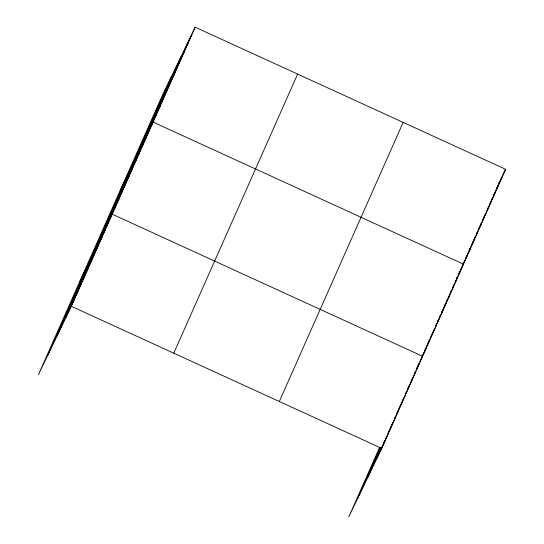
<?xml version="1.0" encoding="UTF-8"?>
<svg xmlns="http://www.w3.org/2000/svg" width="544" height="544" viewBox="0 0 544 544"><rect width="100%" height="100%" fill="white"/><g stroke="black" fill="none" stroke-linecap="round" stroke-linejoin="round"><path stroke-width="0.82" d="M47.546 355.749L171.394 76.643M56.957 336.199L180.798 57.093M66.089 317.22L189.938 38.114M195.187 27.2L162.255 95.622L38.413 374.728L71.339 306.306L195.187 27.2L505.587 169.272L381.745 448.378L348.813 516.8L379.467 447.719M173.774 353.185L297.622 74.086M279.31 401.492L403.158 122.386M357.945 497.821L380.426 447.161M367.356 478.271L380.977 447.569M376.489 459.292L382.962 444.706M383.642 443.17L384.662 440.871M385.342 439.334L386.709 436.261M388.069 433.194L390.116 428.59M390.456 427.822L391.136 426.285M391.816 424.748L392.836 422.45M394.543 418.608L395.563 416.31M398.29 410.169L396.923 413.236L402.179 402.322M398.97 408.632L400.33 405.566M401.35 403.26L402.036 401.724M402.716 400.187L403.736 397.888M405.436 394.046L406.463 391.748M409.183 385.608L407.143 390.211L412.393 379.297M411.91 379.467L412.93 377.162M414.297 374.095L415.657 371.022M416.337 369.492L419.404 362.583M420.084 361.046L426.02 348.595M421.79 357.211L423.83 352.6M424.51 351.07L427.577 344.162M429.277 340.32L427.917 343.393L432.827 333.248M432.004 334.179L430.984 336.484L436.234 325.57M432.684 332.649L434.051 329.576M435.411 326.509L436.771 323.435M438.478 319.6L437.798 321.137L443.047 310.223M439.158 318.063L440.178 315.758M441.884 311.923L442.904 309.618M443.584 308.088L445.631 303.477M446.311 301.947L447.671 298.874M450.058 293.502L451.078 291.196M452.778 287.361L454.145 284.294M455.845 280.452L455.165 281.989L460.074 271.844M456.525 278.922L457.552 276.617M461.421 267.893L458.232 275.08L463.481 264.166L153.082 122.094L120.149 190.522M462.06 266.451L464.61 260.705M466.84 255.673L465.249 259.264L470.499 248.35M467.48 254.232L468.438 252.076M470.669 247.044L469.078 250.641L474.008 240.441M471.308 245.609L472.267 243.447M475.456 236.259L472.586 242.733L473.314 241.264M476.415 234.104L477.686 231.227M478.326 229.792L479.284 227.637M479.924 226.195L481.515 222.598M485.343 213.976L482.793 219.728L488.043 208.814M487.261 209.664L488.532 206.788M489.811 203.912L490.77 201.756M491.409 200.314L492.361 198.159M494.598 193.127L493.639 195.282L498.569 185.089M495.23 191.685L496.189 189.53M500.018 180.907L496.828 188.095L502.078 177.181M186.429 46.022L191.678 35.108M182.92 53.931L188.17 43.017M179.411 61.839L184.661 50.925M175.902 69.748L181.152 58.834M172.387 77.656L177.643 66.742M168.878 85.564L174.134 74.65M165.369 93.473L170.626 82.559M161.86 101.374L167.117 90.46M158.352 109.283L163.608 98.369M154.843 117.191L160.099 106.277M151.334 125.1L156.59 114.186M144.418 140.685L149.675 129.771M141.018 148.362L146.268 137.448M137.612 156.033L142.861 145.119M134.205 163.71L139.454 152.796M130.798 171.387L136.048 160.473M127.391 179.064L132.648 168.15M123.984 186.735L129.241 175.821M120.578 194.412L125.834 183.498M117.178 202.089L122.427 191.175M113.771 209.76L119.02 198.852M110.364 217.437L115.614 206.523M79.281 282.622L112.207 214.2L422.613 356.272L416.344 369.294M103.55 232.791L108.807 221.877M100.144 240.462L105.4 229.548M96.737 248.139L101.993 237.225M93.337 255.816L98.586 244.902M89.93 263.493L95.18 252.579M86.523 271.164L91.773 260.25M83.116 278.841L88.366 267.927M79.71 286.518L84.966 275.604M76.303 294.195L81.559 283.281M72.896 301.866L78.152 290.952M69.496 309.543L74.746 298.629M498.984 182.995L499.997 180.887M500.337 180.186L505.587 169.272M490.858 201.729L495.06 192.998M487.002 210.365L491.552 200.906M479.985 226.182L484.534 216.723M476.122 234.811L481.025 224.624M474.014 239.809L477.516 232.533M463.141 264.262L466.99 256.258M456.538 278.596L457.552 276.488M452.819 287.524L456.668 279.521M448.365 297.378L453.268 287.191M444.604 305.782L449.861 294.868M441.898 312.004L446.454 302.546M435.438 326.624L439.64 317.893M424.524 351.104L429.427 340.918M414.304 374.136L415.704 371.226M416.405 369.77L419.206 363.95M410.55 382.534L415.8 371.62M405.484 394.25L408.986 386.974M400.683 404.838L405.586 394.652M394.57 418.73L398.772 409.999M390.463 427.863L395.366 417.676M388.11 433.35L391.959 425.354M383.649 443.21L388.552 433.024M379.896 451.615L385.145 440.701M71.339 306.306L381.745 448.378"/></g></svg>
